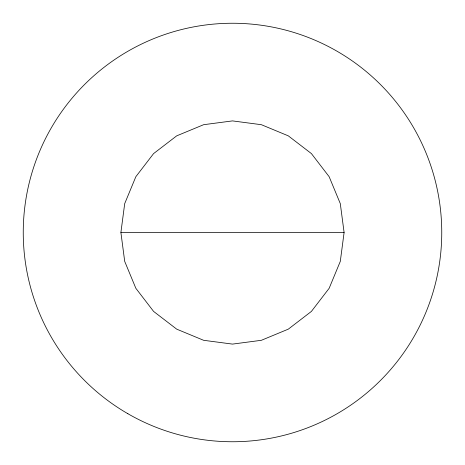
<?xml version="1.0" encoding="UTF-8"?>
<svg xmlns="http://www.w3.org/2000/svg" width="465" height="465" viewBox="0 0 465 465"><rect width="100%" height="100%" fill="white"/><g stroke="black" fill="none" stroke-linecap="round" stroke-linejoin="round"><path stroke-width="0.7" d="M120.9 232.5L124.701 203.618L135.85 176.7L153.59 153.59L176.7 135.85L203.618 124.701L232.5 120.9L261.382 124.701L288.3 135.85L311.411 153.59L329.15 176.7L340.299 203.618L344.1 232.5L340.299 261.382L329.15 288.3L311.411 311.411L288.3 329.15L261.382 340.299L232.5 344.1L203.618 340.299L176.7 329.15L153.59 311.411L135.85 288.3L124.701 261.382L120.9 232.5L344.1 232.5M127.875 413.716A209.25 209.25 0 0 0 441.75 232.5A209.25 209.25 0 0 0 127.875 51.284A209.25 209.25 0 0 0 127.875 413.716"/></g></svg>
